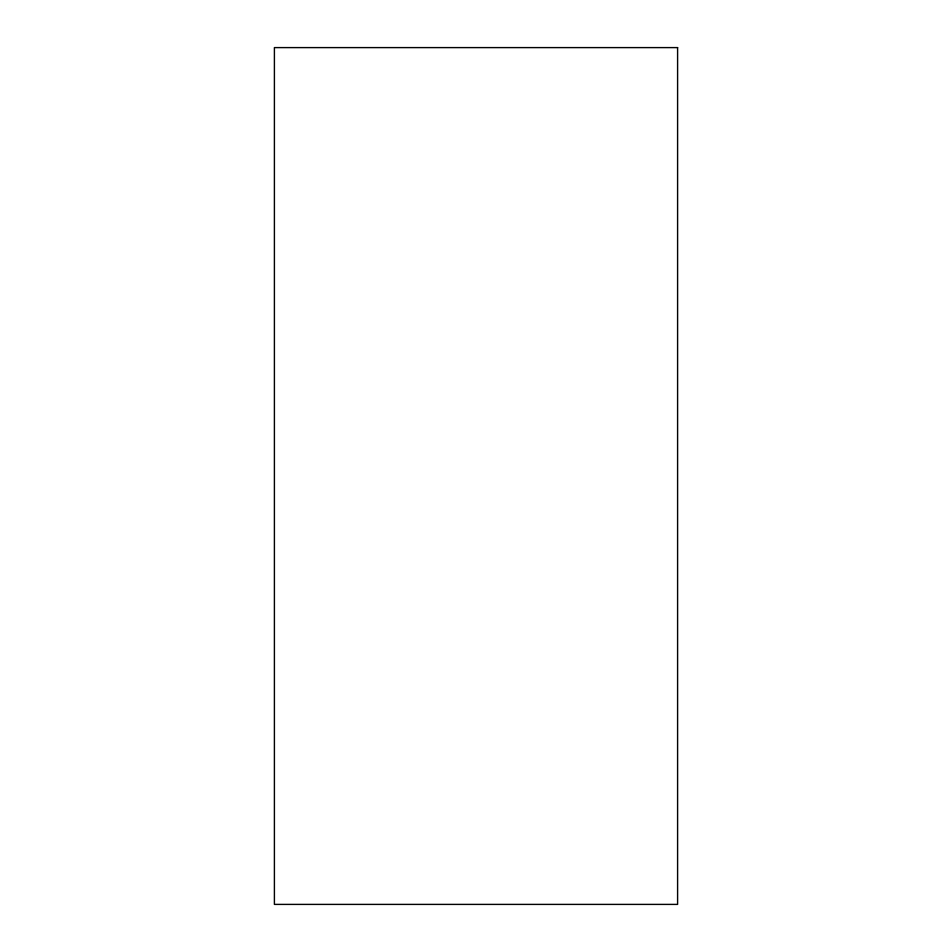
<?xml version="1.0" encoding="UTF-8"?>
<svg xmlns="http://www.w3.org/2000/svg" width="952" height="952" viewBox="0 0 952 952"><rect width="100%" height="100%" fill="white"/><g stroke="black" fill="none" stroke-linecap="round" stroke-linejoin="round"><path stroke-width="1.43" d="M677.598 47.6L274.402 47.6L274.402 904.4L677.598 904.4L677.598 47.6"/></g></svg>
